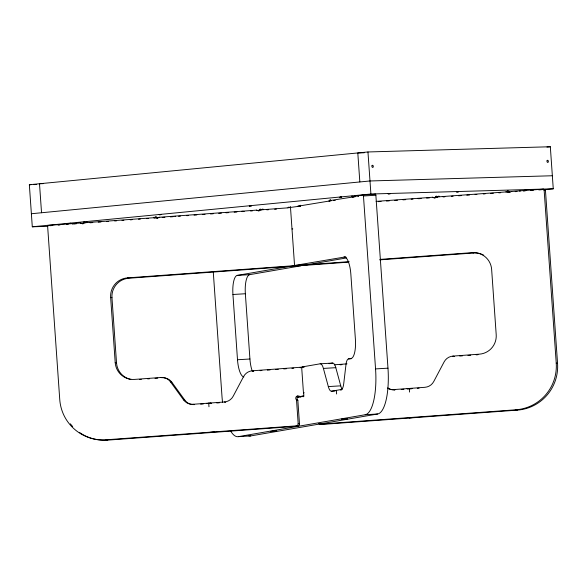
<?xml version="1.0" encoding="UTF-8"?>
<svg xmlns="http://www.w3.org/2000/svg" width="587" height="587" viewBox="0 0 587 587"><rect width="100%" height="100%" fill="white"/><g stroke="black" fill="none" stroke-linecap="round" stroke-linejoin="round"><path stroke-width="0.88" d="M83.134 222.877L156.641 217.506M156.634 217.52L156.142 217.594L156.083 216.779M259.205 209.985L287.175 207.893M507.337 192.243L509.824 191.993M72.414 223.838L74.578 223.684L72.436 223.845M419.478 198.443L417.342 198.575L419.492 198.428M509.773 192.015L508.276 191.81L508.217 190.988M456.488 191.92L457.574 191.81M175.586 216.302L174.882 216.31M287.322 207.879L300.551 206.066L300.493 205.252M331.237 200.71L297.734 206.235L300.397 206.074M331.442 200.607L329.432 200.673L355.04 196.652L354.981 195.831M351.987 195.941A2.253 0.697 86.6 0 0 353.198 196.645L363.052 194.943L375.511 194.209L375.834 194.84L387.978 368.174A43.636 13.523 86.6 0 1 377.624 413.996L250.781 435.914L238.359 436.647A43.636 13.523 86.6 0 1 230.53 430.829M373.684 194.517L375.475 194.209M237.251 275.391L288.437 266.549L300.86 265.816L249.68 274.657L237.251 275.391A18.182 5.635 86.6 0 0 232.936 294.483L237.5 359.743A18.182 5.635 86.6 0 0 243.847 376.92M290.426 206.492L294.557 265.493L345.765 256.842M346.528 257.92L306.979 264.759L294.557 265.493M297.301 395.968A2.253 0.697 86.6 0 0 297.895 397.575A2.253 0.697 86.6 0 0 298.541 396.893L302.701 396.174A2.253 0.697 86.6 0 0 303.684 396.005A2.253 0.697 86.6 0 0 303.457 392.828L301.806 369.179A2.179 0.675 86.6 0 1 302.327 366.89L320.194 363.801L332.616 363.067A10.911 3.383 86.6 0 1 335.815 367.682L340.746 385.842A10.911 3.383 86.6 0 0 342.228 389.379M320.194 363.801A10.911 3.383 86.6 0 1 323.393 368.423L328.324 386.576A10.911 3.383 86.6 0 0 331.523 391.199L341.208 389.519A10.911 3.383 86.6 0 0 343.696 383.92L345.992 364.512A10.911 3.383 86.6 0 1 348.48 358.914L351.092 358.459A18.182 5.635 86.6 0 0 355.406 339.367L350.843 274.107A18.182 5.635 86.6 0 0 343.989 256.945M329.043 363.683L332.616 363.067M238.359 436.647L365.195 414.73L377.624 413.996M288.973 207.717L288.973 206.895M520.368 191.024L519.466 191.069M436.757 196.462C437.344 197.437 435.591 197.393 436.985 197.364M508.276 191.81L508.782 191.722L435.283 197.085L436.816 197.276M340.555 390.062L341.443 389.981M47.87 226.34L32.292 226.787L29.35 184.729L367.961 151.967L550.327 146.75L553.262 188.801L543.224 189.777M546.937 147.073L550.327 146.75M31.375 213.734L369.986 180.972L552.352 175.755M32.292 226.787L370.903 194.018L553.262 188.801M411.766 388.565L407.055 388.829L411.832 388.411M210.997 403.269L206.499 403.518L211.056 403.108M84.154 221.857A2.253 2.245 -75.5 0 1 80.5 223.031L48.662 225.364A1.093 1.086 -75.5 0 0 47.65 226.531L59.742 399.468A43.636 43.401 -75.5 0 0 106.093 439.802L107.414 440.14L297.477 426.228A2.179 2.172 -75.5 0 0 299.487 423.887L297.836 400.239A2.253 2.245 -75.5 0 1 297.616 397.061L296.296 396.724A2.253 2.245 -75.5 0 0 296.516 399.901L298.167 423.55A2.179 2.172 -75.5 0 1 296.156 425.883L106.093 439.802M155.232 216.647A2.253 2.245 -75.5 0 0 159.011 217.285L256.563 210.139A2.253 2.245 -75.5 0 0 260.217 208.965M376.106 201.385L432.634 197.247A2.253 2.245 -75.5 0 0 436.28 196.065M507.359 190.863A2.253 2.245 -75.5 0 0 511.138 191.494L542.982 189.168L544.303 189.506A1.093 1.086 -75.5 0 1 545.462 190.518L557.555 363.448A43.636 43.401 -75.5 0 1 517.286 410.13L321.573 424.46L320.253 424.122A2.179 2.172 -75.5 0 1 318.514 423.44M49.976 225.709L52.705 225.503M58.164 225.107L59.984 224.975M66.353 224.505L68.173 224.373M74.542 223.911L76.361 223.772M90.002 222.781L92.746 222.583M98.234 222.18L100.979 221.981M106.46 221.578L108.294 221.446M114.692 220.976L116.52 220.844M122.008 220.441L123.842 220.308M130.241 219.839L132.068 219.699M138.473 219.23L140.3 219.098M146.706 218.628L148.533 218.496M162.151 217.491L164.888 217.293M170.355 216.889L173.092 216.691M178.565 216.287L180.385 216.155M186.769 215.686L188.588 215.554M194.062 215.158L196.799 214.952M202.266 214.556L205.002 214.35M210.476 213.954L213.206 213.756M218.68 213.352L221.416 213.154M225.973 212.817L228.71 212.619M234.176 212.215L236.913 212.017M242.387 211.613L244.207 211.481M250.59 211.019L252.417 210.88M266.843 209.83L268.575 209.706M274.657 209.258L276.389 209.133M378.336 201.664L381.066 201.458M386.539 201.062L389.276 200.857M394.743 200.46L397.48 200.255M402.953 199.859L405.683 199.661M411.157 199.257L412.984 199.125M418.45 198.722L421.187 198.523M426.654 198.12L429.391 197.922M443.046 196.931L444.873 196.792M451.278 196.329L453.105 196.19M458.594 195.794L461.338 195.588M466.826 195.185L469.571 194.987M475.059 194.583L476.886 194.451M483.284 193.981L485.119 193.849M490.6 193.446L493.344 193.248M498.833 192.844L500.667 192.712M515.188 191.641L517.008 191.509M523.377 191.039L525.196 190.907M530.655 190.504L533.385 190.305M538.844 189.909L541.574 189.704M162.32 377.815L160.999 377.478L134.518 379.415A18.182 18.08 -75.5 0 1 115.206 362.612L110.642 297.352A18.182 18.08 -75.5 0 1 127.423 277.9L349.148 261.663M380.171 259.395L472.33 252.645L473.65 252.982A18.182 18.08 -75.5 0 1 483.732 255.22M127.423 277.9L128.736 278.245L348.641 262.14M379.664 259.865L473.65 252.982M160.999 377.478A10.911 10.852 -75.5 0 1 170.538 381.917L183.533 399.842A10.911 10.852 -75.5 0 0 193.072 404.282L224.381 401.985A10.911 10.852 -75.5 0 0 233.2 396.203L243.576 376.568A10.911 10.852 -75.5 0 1 252.395 370.786L304.249 366.985M334.267 364.791L346.998 363.859M387.655 388.301A10.911 10.852 -75.5 0 0 393.628 389.592L424.937 387.303A10.911 10.852 -75.5 0 0 433.756 381.513L444.132 361.878A10.911 10.852 -75.5 0 1 452.951 356.096L479.432 354.159A18.182 18.08 -75.5 0 0 496.206 334.707L491.642 269.448A18.182 18.08 -75.5 0 0 472.33 252.645M139.493 379.488L141.313 379.356M147.711 378.886L149.531 378.754M155.012 378.351L157.749 378.153M260.085 370.661L261.905 370.522M267.356 370.126L270.086 369.927M275.545 369.524L278.275 369.326M283.734 368.93L286.463 368.724M291.922 368.328L293.742 368.196M300.104 367.726L301.923 367.594M340.13 364.798L341.95 364.666M459.746 356.038L462.49 355.832M467.964 355.436L470.708 355.23M476.182 354.834L478.009 354.702M296.296 396.724A2.253 2.245 -75.5 0 1 299.458 396.489L303.934 396.159M200.651 404.164L203.337 403.966M208.701 403.57L211.386 403.379M216.75 402.983L219.435 402.785M401.207 389.474L403.893 389.276M409.256 388.887L411.942 388.689M417.306 388.293L419.096 388.168M320.253 424.122L515.966 409.785L517.286 410.13M457.567 191.883L458.652 191.78L456.532 191.934M160.097 214.629C157.008 214.945 163.237 214.387 160.09 214.703M525.959 189.858C522.863 190.166 529.107 189.608 525.952 189.931M242.343 211.364C239.18 211.687 245.52 211.115 242.343 211.437M340.687 197.159C343.806 197.019 337.606 197.357 340.687 197.232M353.198 196.645L355.531 196.506M357.857 196.374L358.635 196.322M363.052 194.943L363.463 195.977L375.885 195.236M352.222 196.814L355.766 196.608M333.548 200.46L335.25 200.358M292.003 228.959L292.774 228.908M232.936 294.483L245.359 293.749A18.182 5.635 86.6 0 1 249.68 274.657M237.5 359.743L249.923 359.009A18.182 5.635 86.6 0 0 252.454 371.542M348.48 358.914L351.143 358.752M302.327 366.89L304.095 366.78M323.393 368.423L335.815 367.682M365.195 414.73A43.636 13.523 86.6 0 0 375.555 368.907L387.978 368.174M328.324 386.576L340.746 385.842M303.457 392.828L304.235 392.784M331.523 391.199L335.074 390.986M302.701 396.174L303.479 396.13M297.565 397.061L301.116 396.856M154.557 218.071L157.69 217.777L156.142 217.594M260.034 209.985L259.212 209.992M364.219 152.767L357.806 152.95L359.831 181.948M43.174 183.643L39.505 183.746L41.538 212.751M29.35 184.729L31.184 184.678M33.929 184.597L36.68 184.523M83.185 222.891L83.963 222.877L83.904 222.062M542.982 189.168A1.093 1.086 -75.5 0 1 544.142 190.173L545.462 190.518M511.138 191.494L511.717 191.648M432.634 197.247L433.954 197.584A2.253 2.245 -75.5 0 0 435.114 198.113M256.563 210.139L257.884 210.484A2.253 2.245 -75.5 0 0 259.05 211.012M159.011 217.285L159.752 217.476M80.5 223.031L81.82 223.376A2.253 2.245 -75.5 0 0 82.987 223.904M515.966 409.785A43.636 43.401 -75.5 0 0 556.234 363.111L557.555 363.448M452.951 356.096L454.272 356.441A10.911 10.852 -75.5 0 0 452.951 356.617M110.642 297.352L111.963 297.69A18.182 18.08 -75.5 0 1 128.736 278.245M393.628 389.592L394.948 389.937A10.911 10.852 -75.5 0 1 387.802 387.89M252.395 370.786L253.716 371.123A10.911 10.852 -75.5 0 0 252.395 371.307M299.458 396.489L300.779 396.834A2.253 2.245 -75.5 0 0 297.616 397.061M296.516 399.901L297.836 400.239M115.206 362.612L116.527 362.949A18.182 18.08 -75.5 0 0 130.82 379.422M170.538 381.917L171.859 382.254L184.854 400.18A10.911 10.852 -75.5 0 0 194.392 404.619L193.072 404.282M224.381 401.985L225.694 402.33M298.167 423.55L299.487 423.887M296.156 425.883L297.477 426.228M183.533 399.842L184.854 400.18M544.142 190.173L556.234 363.111M506.097 191.494L506.148 192.309M438.878 195.963L438.937 196.777M436.038 196.278L436.097 197.093M409.278 388.447L409.535 392.072M367.961 151.967L370.903 194.018M363.463 195.977L375.555 368.907M330.598 199.705L330.657 200.519M336.366 390.355L336.615 393.987M262.815 208.855L262.873 209.669M260.694 209.354L260.753 210.175M245.359 293.749L249.923 359.009M213.257 271.678L221.915 395.462A43.636 13.523 86.6 0 0 222.59 402.55M208.723 403.137L208.979 406.762M153.963 217.278L154.021 218.093M111.963 297.69L116.527 362.949M86.751 221.747L86.81 222.568M84.631 222.253L84.682 223.067M321.573 424.46A2.179 2.172 -75.5 0 1 319.688 423.609M107.414 440.14A43.636 43.401 -75.5 0 1 79.436 432.414M72.671 426.522A43.636 43.401 -75.5 0 1 70.337 423.807M163.648 377.801A10.911 10.852 -75.5 0 1 171.859 382.254M261.538 209.302A2.253 2.245 -75.5 0 1 261.288 209.911M509.45 192.198A2.253 2.245 -75.5 0 1 508.68 191.201M157.499 218.1A2.253 2.245 -75.5 0 1 156.553 216.992M85.475 222.194A2.253 2.245 -75.5 0 1 85.225 222.811M437.601 196.41A2.253 2.245 -75.5 0 1 437.352 197.019M250.781 435.914A43.636 13.523 86.6 0 1 248.294 435.613M329.989 199.741A2.253 0.697 86.6 0 1 328.903 200.842M208.524 432.502L214.314 432.105L208.524 432.502M270.908 431.423L276.697 431.027L270.952 431.408M341.722 419.184L347.504 418.795L341.766 419.177M409.08 417.812L414.87 417.416L409.08 417.812M68.738 223.471L70.88 223.324L68.738 223.471M249.328 206L251.471 205.854L249.328 206M388.117 193.871L390.267 193.725L388.183 193.857M371.989 165.835A1.093 0.682 84.5 0 0 372.701 167.449A1.093 0.682 84.5 0 0 373.178 165.798A1.093 0.682 84.5 0 0 371.989 165.835M547.062 160.831A1.093 0.682 84.5 0 0 547.766 162.445A1.093 0.682 84.5 0 0 548.243 160.794A1.093 0.682 84.5 0 0 547.062 160.831"/></g></svg>
